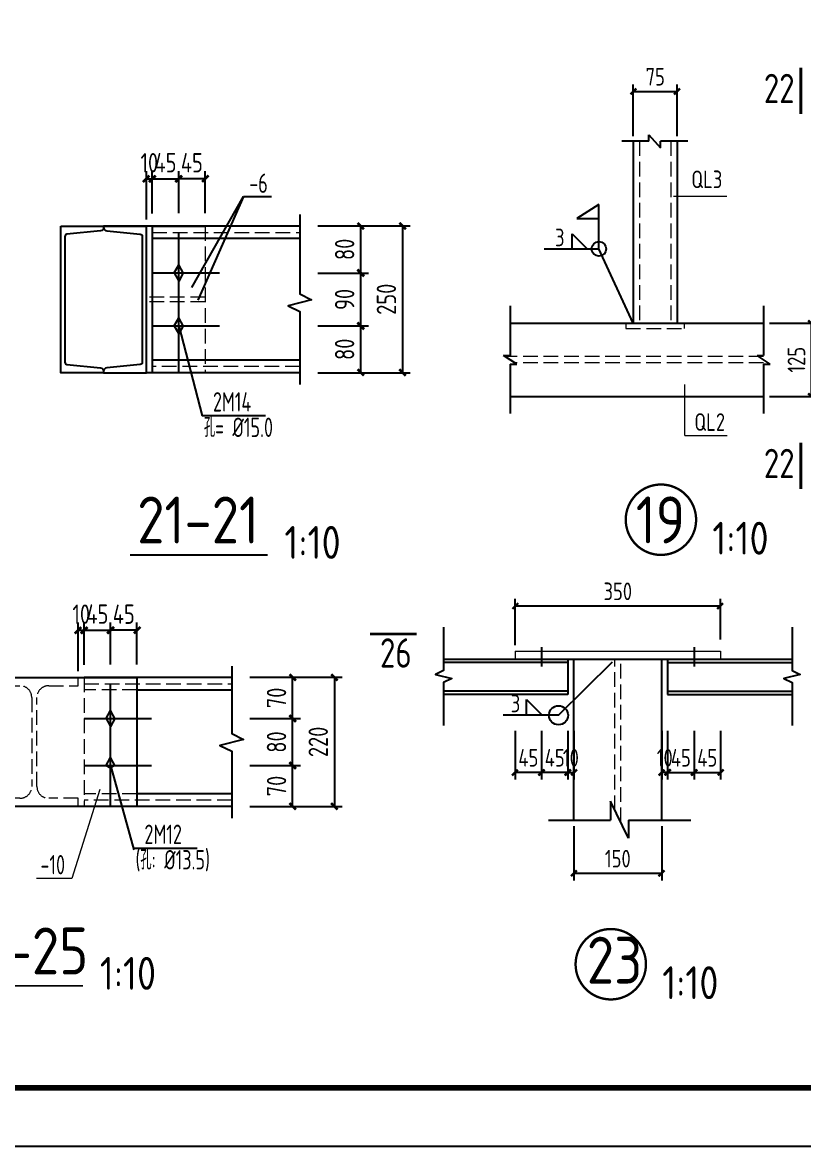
# Model space of a CAD drawing. Header units: millimetres. Extents: x 865490 to 879904, y 39442 to 44891.
# Drawn here: x 875765 to 875898.2, y 39450 to 39641.5 of the extents above; entities that cross this region are included whole.
import ezdxf

# ---------------------------------------------------------------- set-up
doc = ezdxf.new("R2010")
doc.units = ezdxf.units.MM
doc.header["$LTSCALE"] = 1000
doc.header["$MEASUREMENT"] = 0
for name, pattern in [('CENTER', [2, 1.25, -0.25, 0.25, -0.25]), ('DASH', [0.35, 0.25, -0.1]), ('DOTE', [2.42, 2, -0.2, 0.02, -0.2])]:
    doc.linetypes.add(name, pattern=pattern)
for name, color, linetype, lineweight in [('1', 4, 'Continuous', 70), ('D3', 62, 'Continuous', 9), ('LZ', 64, 'Continuous', 9), ('数字', 3, 'Continuous', 9)]:
    doc.layers.add(name, color=color, linetype=linetype, lineweight=lineweight)
for name, color, linetype in [('AXIS', 3, 'Continuous'), ('D1', 112, 'Continuous'), ('D2', 6, 'Continuous'), ('DIM', 7, 'Continuous'), ('DOTE', 1, 'DOTE'), ('DRAWING0', 112, 'Continuous'), ('M_Prof', 2, 'Continuous'), ('M_Thin', 7, 'Continuous'), ('PUB_DIM', 3, 'Continuous'), ('尺寸标注', 7, 'Continuous'), ('文字', 7, 'Continuous'), ('标注', 7, 'Continuous'), ('桩', 6, 'Continuous')]:
    doc.layers.add(name, color=color, linetype=linetype)
doc.styles.add('GBHZ', font='gbenor.shx', dxfattribs={"width": 0.9, "bigfont": 'gbcbig.shx'})
doc.dimstyles.new('Y10', dxfattribs={"dimscale": 0, "dimtxt": 3, "dimasz": 0.01, "dimexe": 1.2, "dimexo": 1, "dimgap": 1, "dimtad": 1, "dimdec": 0, "dimlfac": 10, "dimzin": 0, "dimdsep": 46, "dimtxsty": 'GBHZ', "dimblk1": 'DX', "dimblk2": 'DX', "dimsah": 1, "dimcen": 0.09, "dimdle": 1, "dimadec": 0, "dimazin": 0, "dimtfac": 1, "dimtdec": 0, "dimtix": 1, "dimtmove": 2, "dimatfit": 3, "dimldrblk": 'DX', "dimfxl": 0, "dimtolj": 1, "dimtzin": 0, "dimarcsym": 0})
doc.dimstyles.new('Y10(110)', dxfattribs={"dimscale": 1.1, "dimtxt": 3, "dimasz": 0.01, "dimexe": 1.2, "dimexo": 1, "dimgap": 1, "dimtad": 1, "dimdec": 0, "dimlfac": 10, "dimzin": 0, "dimdsep": 46, "dimtxsty": 'GBHZ', "dimblk1": 'DX', "dimblk2": 'DX', "dimsah": 1, "dimcen": 0.09, "dimdle": 1, "dimadec": 0, "dimazin": 0, "dimtfac": 1, "dimtdec": 0, "dimtix": 1, "dimtmove": 2, "dimatfit": 3, "dimldrblk": 'DX', "dimfxl": 0, "dimtolj": 1, "dimtzin": 0, "dimarcsym": 0})

# ---------------------------------------------------------------- blocks, each defined once
blk = doc.blocks.new('DX')
at = {"color": 0, "linetype": 'ByBlock', "const_width": 40}
blk.add_lwpolyline([(-54, -51), (46, 49)], dxfattribs=at)
blk = doc.blocks.new('*D361')
at = {"layer": 'Defpoints', "color": 0, "linetype": 'ByBlock', "transparency": 16777216}
for p in [(875802.67, 39529.95), (875802.67, 39507.9), (875818.17, 39507.9)]:
    blk.add_point(p, dxfattribs=at)
at = {"layer": 'DIM', "color": 0, "linetype": 'ByBlock', "lineweight": -2, "transparency": 16777216}
for p, q in [((875803.77, 39529.95), (875819.49, 39529.95)), ((875818.17, 39529.93), (875818.17, 39507.91)), ((875803.77, 39507.9), (875819.49, 39507.9))]:
    blk.add_line(p, q, dxfattribs=at)
at = {"layer": 'DIM', "color": 0, "linetype": 'ByBlock', "lineweight": -2, "transparency": 16777216, "xscale": 0.011, "yscale": 0.011, "zscale": 0.011}
for p, rotation in [((875818.17, 39529.95), 90), ((875818.17, 39507.9), 270)]:
    blk.add_blockref('DX', p, dxfattribs=dict(at, rotation=rotation))
at = {"layer": 'DIM', "color": 0, "linetype": 'ByBlock', "transparency": 16777216, "insert": (875815.42, 39518.92), "char_height": 3.3, "attachment_point": 5, "rotation": 90, "style": 'GBHZ'}
blk.add_mtext('\\A1;220', dxfattribs=at)
blk = doc.blocks.new('*D362')
at = {"layer": 'Defpoints', "color": 0, "linetype": 'ByBlock', "transparency": 16777216}
for p in [(875780.02, 39537.94), (875780.02, 39531), (875784.52, 39531)]:
    blk.add_point(p, dxfattribs=at)
at = {"layer": 'DIM', "color": 0, "linetype": 'ByBlock', "lineweight": -2, "transparency": 16777216}
for p, q in [((875780.01, 39537.94), (875780, 39537.94)), ((875780.02, 39532.1), (875780.02, 39539.26)), ((875784.52, 39537.94), (875780.02, 39537.94)), ((875784.52, 39532.1), (875784.52, 39539.26)), ((875784.53, 39537.94), (875784.54, 39537.94))]:
    blk.add_line(p, q, dxfattribs=at)
at = {"layer": 'DIM', "color": 0, "linetype": 'ByBlock', "lineweight": -2, "transparency": 16777216, "xscale": 0.011, "yscale": 0.011, "zscale": 0.011}
blk.add_blockref('DX', (875780.02, 39537.94), dxfattribs=at)
at = {"layer": 'DIM', "color": 0, "linetype": 'ByBlock', "lineweight": -2, "transparency": 16777216, "xscale": 0.011, "yscale": 0.011, "zscale": 0.011, "rotation": 180}
blk.add_blockref('DX', (875784.52, 39537.94), dxfattribs=at)
at = {"layer": 'DIM', "color": 0, "linetype": 'ByBlock', "transparency": 16777216, "insert": (875782.27, 39540.69), "char_height": 3.3, "attachment_point": 5, "style": 'GBHZ'}
blk.add_mtext('\\A1;45', dxfattribs=at)
blk = doc.blocks.new('*D363')
at = {"layer": 'Defpoints', "color": 0, "linetype": 'ByBlock', "transparency": 16777216}
for p in [(875775.52, 39537.94), (875775.52, 39530.95), (875774.52, 39529.9)]:
    blk.add_point(p, dxfattribs=at)
at = {"layer": 'DIM', "color": 0, "linetype": 'ByBlock', "lineweight": -2, "transparency": 16777216}
for p, q in [((875774.51, 39537.94), (875774.5, 39537.94)), ((875774.52, 39531), (875774.52, 39539.26)), ((875774.52, 39537.94), (875775.52, 39537.94)), ((875775.52, 39532.05), (875775.52, 39539.26)), ((875775.53, 39537.94), (875775.54, 39537.94))]:
    blk.add_line(p, q, dxfattribs=at)
at = {"layer": 'DIM', "color": 0, "linetype": 'ByBlock', "lineweight": -2, "transparency": 16777216, "xscale": 0.011, "yscale": 0.011, "zscale": 0.011}
blk.add_blockref('DX', (875774.52, 39537.94), dxfattribs=at)
at = {"layer": 'DIM', "color": 0, "linetype": 'ByBlock', "lineweight": -2, "transparency": 16777216, "xscale": 0.011, "yscale": 0.011, "zscale": 0.011, "rotation": 180}
blk.add_blockref('DX', (875775.52, 39537.94), dxfattribs=at)
at = {"layer": 'DIM', "color": 0, "linetype": 'ByBlock', "transparency": 16777216, "insert": (875775.02, 39540.69), "char_height": 3.3, "attachment_point": 5, "style": 'GBHZ'}
blk.add_mtext('\\A1;10', dxfattribs=at)
blk = doc.blocks.new('*D364')
at = {"layer": 'Defpoints', "color": 0, "linetype": 'ByBlock', "transparency": 16777216}
for p in [(875780.02, 39537.96), (875775.52, 39530.95), (875780.02, 39531.01)]:
    blk.add_point(p, dxfattribs=at)
at = {"layer": 'DIM', "color": 0, "linetype": 'ByBlock', "lineweight": -2, "transparency": 16777216}
for p, q in [((875775.51, 39537.96), (875775.5, 39537.96)), ((875775.52, 39532.05), (875775.52, 39539.28)), ((875775.52, 39537.96), (875780.02, 39537.96)), ((875780.02, 39532.11), (875780.02, 39539.28)), ((875780.03, 39537.96), (875780.04, 39537.96))]:
    blk.add_line(p, q, dxfattribs=at)
at = {"layer": 'DIM', "color": 0, "linetype": 'ByBlock', "lineweight": -2, "transparency": 16777216, "xscale": 0.011, "yscale": 0.011, "zscale": 0.011}
blk.add_blockref('DX', (875775.52, 39537.96), dxfattribs=at)
at = {"layer": 'DIM', "color": 0, "linetype": 'ByBlock', "lineweight": -2, "transparency": 16777216, "xscale": 0.011, "yscale": 0.011, "zscale": 0.011, "rotation": 180}
blk.add_blockref('DX', (875780.02, 39537.96), dxfattribs=at)
at = {"layer": 'DIM', "color": 0, "linetype": 'ByBlock', "transparency": 16777216, "insert": (875777.77, 39540.71), "char_height": 3.3, "attachment_point": 5, "style": 'GBHZ'}
blk.add_mtext('\\A1;45', dxfattribs=at)
blk = doc.blocks.new('*D365')
at = {"layer": 'Defpoints', "color": 0, "linetype": 'ByBlock', "transparency": 16777216}
for p in [(875802.67, 39514.9), (875811.06, 39514.9), (875802.67, 39507.9)]:
    blk.add_point(p, dxfattribs=at)
at = {"layer": 'DIM', "color": 0, "linetype": 'ByBlock', "lineweight": -2, "transparency": 16777216}
for p, q in [((875803.77, 39514.9), (875812.38, 39514.9)), ((875811.06, 39507.91), (875811.06, 39514.89)), ((875803.77, 39507.9), (875812.38, 39507.9))]:
    blk.add_line(p, q, dxfattribs=at)
at = {"layer": 'DIM', "color": 0, "linetype": 'ByBlock', "lineweight": -2, "transparency": 16777216, "xscale": 0.011, "yscale": 0.011, "zscale": 0.011}
for p, rotation in [((875811.06, 39514.9), 90), ((875811.06, 39507.9), 270)]:
    blk.add_blockref('DX', p, dxfattribs=dict(at, rotation=rotation))
at = {"layer": 'DIM', "color": 0, "linetype": 'ByBlock', "transparency": 16777216, "insert": (875808.31, 39511.4), "char_height": 3.3, "attachment_point": 5, "rotation": 90, "style": 'GBHZ'}
blk.add_mtext('\\A1;70', dxfattribs=at)
blk = doc.blocks.new('*D366')
at = {"layer": 'Defpoints', "color": 0, "linetype": 'ByBlock', "transparency": 16777216}
for p in [(875802.67, 39522.9), (875811.06, 39522.9), (875802.67, 39514.9)]:
    blk.add_point(p, dxfattribs=at)
at = {"layer": 'DIM', "color": 0, "linetype": 'ByBlock', "lineweight": -2, "transparency": 16777216}
for p, q in [((875803.77, 39522.9), (875812.38, 39522.9)), ((875811.06, 39514.91), (875811.06, 39522.89)), ((875803.77, 39514.9), (875812.38, 39514.9))]:
    blk.add_line(p, q, dxfattribs=at)
at = {"layer": 'DIM', "color": 0, "linetype": 'ByBlock', "lineweight": -2, "transparency": 16777216, "xscale": 0.011, "yscale": 0.011, "zscale": 0.011}
for p, rotation in [((875811.06, 39522.9), 90), ((875811.06, 39514.9), 270)]:
    blk.add_blockref('DX', p, dxfattribs=dict(at, rotation=rotation))
at = {"layer": 'DIM', "color": 0, "linetype": 'ByBlock', "transparency": 16777216, "insert": (875808.31, 39518.9), "char_height": 3.3, "attachment_point": 5, "rotation": 90, "style": 'GBHZ'}
blk.add_mtext('\\A1;80', dxfattribs=at)
blk = doc.blocks.new('*D367')
at = {"layer": 'Defpoints', "color": 0, "linetype": 'ByBlock', "transparency": 16777216}
for p in [(875802.67, 39529.95), (875811.06, 39529.95), (875802.67, 39522.9)]:
    blk.add_point(p, dxfattribs=at)
at = {"layer": 'DIM', "color": 0, "linetype": 'ByBlock', "lineweight": -2, "transparency": 16777216}
for p, q in [((875803.77, 39529.95), (875812.38, 39529.95)), ((875811.06, 39522.91), (875811.06, 39529.93)), ((875803.77, 39522.9), (875812.38, 39522.9))]:
    blk.add_line(p, q, dxfattribs=at)
at = {"layer": 'DIM', "color": 0, "linetype": 'ByBlock', "lineweight": -2, "transparency": 16777216, "xscale": 0.011, "yscale": 0.011, "zscale": 0.011}
for p, rotation in [((875811.06, 39529.95), 90), ((875811.06, 39522.9), 270)]:
    blk.add_blockref('DX', p, dxfattribs=dict(at, rotation=rotation))
at = {"layer": 'DIM', "color": 0, "linetype": 'ByBlock', "transparency": 16777216, "insert": (875808.31, 39526.42), "char_height": 3.3, "attachment_point": 5, "rotation": 90, "style": 'GBHZ'}
blk.add_mtext('\\A1;70', dxfattribs=at)
blk = doc.blocks.new('*D939')
at = {"layer": 'Defpoints', "color": 0, "linetype": 'ByBlock', "transparency": 16777216}
for p in [(875814.28, 39606.89), (875814.28, 39581.84), (875829.79, 39581.84)]:
    blk.add_point(p, dxfattribs=at)
at = {"layer": 'DIM', "color": 0, "linetype": 'ByBlock', "lineweight": -2, "transparency": 16777216}
for p, q in [((875815.38, 39606.89), (875831.11, 39606.89)), ((875829.79, 39606.88), (875829.79, 39581.85)), ((875815.38, 39581.84), (875831.11, 39581.84))]:
    blk.add_line(p, q, dxfattribs=at)
at = {"layer": 'DIM', "color": 0, "linetype": 'ByBlock', "lineweight": -2, "transparency": 16777216, "xscale": 0.011, "yscale": 0.011, "zscale": 0.011}
for p, rotation in [((875829.79, 39606.89), 90), ((875829.79, 39581.84), 270)]:
    blk.add_blockref('DX', p, dxfattribs=dict(at, rotation=rotation))
at = {"layer": 'DIM', "color": 0, "linetype": 'ByBlock', "transparency": 16777216, "insert": (875827.04, 39594.37), "char_height": 3.3, "attachment_point": 5, "rotation": 90, "style": 'GBHZ'}
blk.add_mtext('\\A1;250', dxfattribs=at)
blk = doc.blocks.new('*D940')
at = {"layer": 'Defpoints', "color": 0, "linetype": 'ByBlock', "transparency": 16777216}
for p in [(875791.63, 39614.89), (875791.63, 39607.94), (875796.13, 39607.94)]:
    blk.add_point(p, dxfattribs=at)
at = {"layer": 'DIM', "color": 0, "linetype": 'ByBlock', "lineweight": -2, "transparency": 16777216}
for p, q in [((875791.62, 39614.89), (875791.61, 39614.89)), ((875791.63, 39609.04), (875791.63, 39616.21)), ((875796.13, 39614.89), (875791.63, 39614.89)), ((875796.13, 39609.04), (875796.13, 39616.21)), ((875796.14, 39614.89), (875796.15, 39614.89))]:
    blk.add_line(p, q, dxfattribs=at)
at = {"layer": 'DIM', "color": 0, "linetype": 'ByBlock', "lineweight": -2, "transparency": 16777216, "xscale": 0.011, "yscale": 0.011, "zscale": 0.011}
blk.add_blockref('DX', (875791.63, 39614.89), dxfattribs=at)
at = {"layer": 'DIM', "color": 0, "linetype": 'ByBlock', "lineweight": -2, "transparency": 16777216, "xscale": 0.011, "yscale": 0.011, "zscale": 0.011, "rotation": 180}
blk.add_blockref('DX', (875796.13, 39614.89), dxfattribs=at)
at = {"layer": 'DIM', "color": 0, "linetype": 'ByBlock', "transparency": 16777216, "insert": (875793.88, 39617.64), "char_height": 3.3, "attachment_point": 5, "style": 'GBHZ'}
blk.add_mtext('\\A1;45', dxfattribs=at)
blk = doc.blocks.new('*D941')
at = {"layer": 'Defpoints', "color": 0, "linetype": 'ByBlock', "transparency": 16777216}
for p in [(875787.13, 39614.89), (875787.13, 39607.89), (875786.13, 39606.84)]:
    blk.add_point(p, dxfattribs=at)
at = {"layer": 'DIM', "color": 0, "linetype": 'ByBlock', "lineweight": -2, "transparency": 16777216}
for p, q in [((875786.12, 39614.89), (875786.11, 39614.89)), ((875786.13, 39607.94), (875786.13, 39616.21)), ((875786.13, 39614.89), (875787.13, 39614.89)), ((875787.13, 39608.99), (875787.13, 39616.21)), ((875787.14, 39614.89), (875787.15, 39614.89))]:
    blk.add_line(p, q, dxfattribs=at)
at = {"layer": 'DIM', "color": 0, "linetype": 'ByBlock', "lineweight": -2, "transparency": 16777216, "xscale": 0.011, "yscale": 0.011, "zscale": 0.011}
blk.add_blockref('DX', (875786.13, 39614.89), dxfattribs=at)
at = {"layer": 'DIM', "color": 0, "linetype": 'ByBlock', "lineweight": -2, "transparency": 16777216, "xscale": 0.011, "yscale": 0.011, "zscale": 0.011, "rotation": 180}
blk.add_blockref('DX', (875787.13, 39614.89), dxfattribs=at)
at = {"layer": 'DIM', "color": 0, "linetype": 'ByBlock', "transparency": 16777216, "insert": (875786.63, 39617.64), "char_height": 3.3, "attachment_point": 5, "style": 'GBHZ'}
blk.add_mtext('\\A1;10', dxfattribs=at)
blk = doc.blocks.new('*D942')
at = {"layer": 'Defpoints', "color": 0, "linetype": 'ByBlock', "transparency": 16777216}
for p in [(875791.63, 39614.9), (875787.13, 39607.89), (875791.63, 39607.95)]:
    blk.add_point(p, dxfattribs=at)
at = {"layer": 'DIM', "color": 0, "linetype": 'ByBlock', "lineweight": -2, "transparency": 16777216}
for p, q in [((875787.12, 39614.9), (875787.11, 39614.9)), ((875787.13, 39608.99), (875787.13, 39616.22)), ((875787.13, 39614.9), (875791.63, 39614.9)), ((875791.63, 39609.05), (875791.63, 39616.22)), ((875791.64, 39614.9), (875791.65, 39614.9))]:
    blk.add_line(p, q, dxfattribs=at)
at = {"layer": 'DIM', "color": 0, "linetype": 'ByBlock', "lineweight": -2, "transparency": 16777216, "xscale": 0.011, "yscale": 0.011, "zscale": 0.011}
blk.add_blockref('DX', (875787.13, 39614.9), dxfattribs=at)
at = {"layer": 'DIM', "color": 0, "linetype": 'ByBlock', "lineweight": -2, "transparency": 16777216, "xscale": 0.011, "yscale": 0.011, "zscale": 0.011, "rotation": 180}
blk.add_blockref('DX', (875791.63, 39614.9), dxfattribs=at)
at = {"layer": 'DIM', "color": 0, "linetype": 'ByBlock', "transparency": 16777216, "insert": (875789.38, 39617.65), "char_height": 3.3, "attachment_point": 5, "style": 'GBHZ'}
blk.add_mtext('\\A1;45', dxfattribs=at)
blk = doc.blocks.new('*D943')
at = {"layer": 'Defpoints', "color": 0, "linetype": 'ByBlock', "transparency": 16777216}
for p in [(875814.28, 39589.84), (875822.67, 39589.84), (875814.28, 39581.84)]:
    blk.add_point(p, dxfattribs=at)
at = {"layer": 'DIM', "color": 0, "linetype": 'ByBlock', "lineweight": -2, "transparency": 16777216}
for p, q in [((875815.38, 39589.84), (875823.99, 39589.84)), ((875822.67, 39581.85), (875822.67, 39589.83)), ((875815.38, 39581.84), (875823.99, 39581.84))]:
    blk.add_line(p, q, dxfattribs=at)
at = {"layer": 'DIM', "color": 0, "linetype": 'ByBlock', "lineweight": -2, "transparency": 16777216, "xscale": 0.011, "yscale": 0.011, "zscale": 0.011}
for p, rotation in [((875822.67, 39589.84), 90), ((875822.67, 39581.84), 270)]:
    blk.add_blockref('DX', p, dxfattribs=dict(at, rotation=rotation))
at = {"layer": 'DIM', "color": 0, "linetype": 'ByBlock', "transparency": 16777216, "insert": (875819.92, 39585.84), "char_height": 3.3, "attachment_point": 5, "rotation": 90, "style": 'GBHZ'}
blk.add_mtext('\\A1;80', dxfattribs=at)
blk = doc.blocks.new('*D944')
at = {"layer": 'Defpoints', "color": 0, "linetype": 'ByBlock', "transparency": 16777216}
for p in [(875814.28, 39598.84), (875822.67, 39598.84), (875814.28, 39589.84)]:
    blk.add_point(p, dxfattribs=at)
at = {"layer": 'DIM', "color": 0, "linetype": 'ByBlock', "lineweight": -2, "transparency": 16777216}
for p, q in [((875815.38, 39598.84), (875823.99, 39598.84)), ((875822.67, 39589.85), (875822.67, 39598.83)), ((875815.38, 39589.84), (875823.99, 39589.84))]:
    blk.add_line(p, q, dxfattribs=at)
at = {"layer": 'DIM', "color": 0, "linetype": 'ByBlock', "lineweight": -2, "transparency": 16777216, "xscale": 0.011, "yscale": 0.011, "zscale": 0.011}
for p, rotation in [((875822.67, 39598.84), 90), ((875822.67, 39589.84), 270)]:
    blk.add_blockref('DX', p, dxfattribs=dict(at, rotation=rotation))
at = {"layer": 'DIM', "color": 0, "linetype": 'ByBlock', "transparency": 16777216, "insert": (875819.92, 39594.34), "char_height": 3.3, "attachment_point": 5, "rotation": 90, "style": 'GBHZ'}
blk.add_mtext('\\A1;90', dxfattribs=at)
blk = doc.blocks.new('*D945')
at = {"layer": 'Defpoints', "color": 0, "linetype": 'ByBlock', "transparency": 16777216}
for p in [(875814.28, 39606.89), (875822.67, 39606.89), (875814.28, 39598.84)]:
    blk.add_point(p, dxfattribs=at)
at = {"layer": 'DIM', "color": 0, "linetype": 'ByBlock', "lineweight": -2, "transparency": 16777216}
for p, q in [((875815.38, 39606.89), (875823.99, 39606.89)), ((875822.67, 39598.85), (875822.67, 39606.88)), ((875815.38, 39598.84), (875823.99, 39598.84))]:
    blk.add_line(p, q, dxfattribs=at)
at = {"layer": 'DIM', "color": 0, "linetype": 'ByBlock', "lineweight": -2, "transparency": 16777216, "xscale": 0.011, "yscale": 0.011, "zscale": 0.011}
for p, rotation in [((875822.67, 39606.89), 90), ((875822.67, 39598.84), 270)]:
    blk.add_blockref('DX', p, dxfattribs=dict(at, rotation=rotation))
at = {"layer": 'DIM', "color": 0, "linetype": 'ByBlock', "transparency": 16777216, "insert": (875819.92, 39602.87), "char_height": 3.3, "attachment_point": 5, "rotation": 90, "style": 'GBHZ'}
blk.add_mtext('\\A1;80', dxfattribs=at)
blk = doc.blocks.new('*D1389')
at = {"layer": 'Defpoints', "color": 0, "linetype": 'ByBlock', "transparency": 16777216}
for p in [(875876.62, 39629.79), (875869.12, 39621.19, -5), (875876.62, 39621.19, -5)]:
    blk.add_point(p, dxfattribs=at)
at = {"layer": 'DIM', "color": 0, "linetype": 'ByBlock', "lineweight": -2, "transparency": 16777216}
for p, q in [((875869.12, 39622.19), (875869.12, 39630.99)), ((875876.62, 39622.19), (875876.62, 39630.99)), ((875869.13, 39629.79), (875876.61, 39629.79))]:
    blk.add_line(p, q, dxfattribs=at)
at = {"layer": 'DIM', "color": 0, "linetype": 'ByBlock', "lineweight": -2, "transparency": 16777216, "xscale": 0.01, "yscale": 0.01, "zscale": 0.01, "rotation": 180}
blk.add_blockref('DX', (875869.12, 39629.79), dxfattribs=at)
at = {"layer": 'DIM', "color": 0, "linetype": 'ByBlock', "lineweight": -2, "transparency": 16777216, "xscale": 0.01, "yscale": 0.01, "zscale": 0.01}
blk.add_blockref('DX', (875876.62, 39629.79), dxfattribs=at)
at = {"layer": 'DIM', "color": 0, "linetype": 'ByBlock', "transparency": 16777216, "insert": (875872.87, 39632.29), "char_height": 3, "attachment_point": 5, "style": 'GBHZ'}
blk.add_mtext('\\A1;75', dxfattribs=at)
blk = doc.blocks.new('*D1390')
at = {"layer": 'Defpoints', "color": 0, "linetype": 'ByBlock', "transparency": 16777216}
for p in [(875891.35, 39590.31), (875891.35, 39577.81), (875899.45, 39577.81)]:
    blk.add_point(p, dxfattribs=at)
at = {"layer": 'DIM', "color": 0, "linetype": 'ByBlock', "lineweight": -2, "transparency": 16777216}
for p, q in [((875892.35, 39590.31), (875900.65, 39590.31)), ((875899.45, 39590.3), (875899.45, 39577.82)), ((875892.35, 39577.81), (875900.65, 39577.81))]:
    blk.add_line(p, q, dxfattribs=at)
at = {"layer": 'DIM', "color": 0, "linetype": 'ByBlock', "lineweight": -2, "transparency": 16777216, "xscale": 0.01, "yscale": 0.01, "zscale": 0.01}
for p, rotation in [((875899.45, 39590.31), 90), ((875899.45, 39577.81), 270)]:
    blk.add_blockref('DX', p, dxfattribs=dict(at, rotation=rotation))
at = {"layer": 'DIM', "color": 0, "linetype": 'ByBlock', "transparency": 16777216, "insert": (875896.95, 39584.06), "char_height": 3, "attachment_point": 5, "rotation": 90, "style": 'GBHZ'}
blk.add_mtext('\\A1;125', dxfattribs=at)
blk = doc.blocks.new('*D1411')
at = {"layer": 'Defpoints', "color": 0, "linetype": 'ByBlock', "transparency": 16777216}
for p in [(875874.99, 39521.8), (875879.49, 39521.8), (875879.49, 39513.71)]:
    blk.add_point(p, dxfattribs=at)
at = {"layer": 'DIM', "color": 0, "linetype": 'ByBlock', "lineweight": -2, "transparency": 16777216}
for p, q in [((875874.99, 39520.8), (875874.99, 39512.51)), ((875879.49, 39520.8), (875879.49, 39512.51)), ((875874.98, 39513.71), (875874.97, 39513.71)), ((875874.99, 39513.71), (875879.49, 39513.71)), ((875879.5, 39513.71), (875879.51, 39513.71))]:
    blk.add_line(p, q, dxfattribs=at)
at = {"layer": 'DIM', "color": 0, "linetype": 'ByBlock', "lineweight": -2, "transparency": 16777216, "xscale": 0.01, "yscale": 0.01, "zscale": 0.01}
blk.add_blockref('DX', (875874.99, 39513.71), dxfattribs=at)
at = {"layer": 'DIM', "color": 0, "linetype": 'ByBlock', "lineweight": -2, "transparency": 16777216, "xscale": 0.01, "yscale": 0.01, "zscale": 0.01, "rotation": 180}
blk.add_blockref('DX', (875879.49, 39513.71), dxfattribs=at)
at = {"layer": 'DIM', "color": 0, "linetype": 'ByBlock', "transparency": 16777216, "insert": (875877.24, 39516.21), "char_height": 3, "attachment_point": 5, "style": 'GBHZ'}
blk.add_mtext('\\A1;45', dxfattribs=at)
blk = doc.blocks.new('*D1412')
at = {"layer": 'Defpoints', "color": 0, "linetype": 'ByBlock', "transparency": 16777216}
for p in [(875879.49, 39521.8), (875883.99, 39521.8), (875883.99, 39513.71)]:
    blk.add_point(p, dxfattribs=at)
at = {"layer": 'DIM', "color": 0, "linetype": 'ByBlock', "lineweight": -2, "transparency": 16777216}
for p, q in [((875879.49, 39520.8), (875879.49, 39512.51)), ((875883.99, 39520.8), (875883.99, 39512.51)), ((875879.48, 39513.71), (875879.47, 39513.71)), ((875879.49, 39513.71), (875883.99, 39513.71)), ((875884, 39513.71), (875884.01, 39513.71))]:
    blk.add_line(p, q, dxfattribs=at)
at = {"layer": 'DIM', "color": 0, "linetype": 'ByBlock', "lineweight": -2, "transparency": 16777216, "xscale": 0.01, "yscale": 0.01, "zscale": 0.01}
blk.add_blockref('DX', (875879.49, 39513.71), dxfattribs=at)
at = {"layer": 'DIM', "color": 0, "linetype": 'ByBlock', "lineweight": -2, "transparency": 16777216, "xscale": 0.01, "yscale": 0.01, "zscale": 0.01, "rotation": 180}
blk.add_blockref('DX', (875883.99, 39513.71), dxfattribs=at)
at = {"layer": 'DIM', "color": 0, "linetype": 'ByBlock', "transparency": 16777216, "insert": (875881.74, 39516.21), "char_height": 3, "attachment_point": 5, "style": 'GBHZ'}
blk.add_mtext('\\A1;45', dxfattribs=at)
blk = doc.blocks.new('*D1413')
at = {"layer": 'Defpoints', "color": 0, "linetype": 'ByBlock', "transparency": 16777216}
for p in [(875873.99, 39521.8), (875874.99, 39521.8), (875873.99, 39513.71)]:
    blk.add_point(p, dxfattribs=at)
at = {"layer": 'DIM', "color": 0, "linetype": 'ByBlock', "lineweight": -2, "transparency": 16777216}
for p, q in [((875873.99, 39520.8), (875873.99, 39512.51)), ((875874.99, 39520.8), (875874.99, 39512.51)), ((875873.98, 39513.71), (875873.97, 39513.71)), ((875874.99, 39513.71), (875873.99, 39513.71)), ((875875, 39513.71), (875875.01, 39513.71))]:
    blk.add_line(p, q, dxfattribs=at)
at = {"layer": 'DIM', "color": 0, "linetype": 'ByBlock', "lineweight": -2, "transparency": 16777216, "xscale": 0.01, "yscale": 0.01, "zscale": 0.01}
blk.add_blockref('DX', (875873.99, 39513.71), dxfattribs=at)
at = {"layer": 'DIM', "color": 0, "linetype": 'ByBlock', "lineweight": -2, "transparency": 16777216, "xscale": 0.01, "yscale": 0.01, "zscale": 0.01, "rotation": 180}
blk.add_blockref('DX', (875874.99, 39513.71), dxfattribs=at)
at = {"layer": 'DIM', "color": 0, "linetype": 'ByBlock', "transparency": 16777216, "insert": (875874.49, 39516.21), "char_height": 3, "attachment_point": 5, "style": 'GBHZ'}
blk.add_mtext('\\A1;10', dxfattribs=at)
blk = doc.blocks.new('*D1414')
at = {"layer": 'Defpoints', "color": 0, "linetype": 'ByBlock', "transparency": 16777216}
for p in [(875848.99, 39542.08), (875848.99, 39534.38), (875883.99, 39535.39)]:
    blk.add_point(p, dxfattribs=at)
at = {"layer": 'DIM', "color": 0, "linetype": 'ByBlock', "lineweight": -2, "transparency": 16777216}
for p, q in [((875848.99, 39535.38), (875848.99, 39543.28)), ((875883.98, 39542.08), (875849, 39542.08)), ((875883.99, 39536.39), (875883.99, 39543.28))]:
    blk.add_line(p, q, dxfattribs=at)
at = {"layer": 'DIM', "color": 0, "linetype": 'ByBlock', "lineweight": -2, "transparency": 16777216, "xscale": 0.01, "yscale": 0.01, "zscale": 0.01, "rotation": 180}
blk.add_blockref('DX', (875848.99, 39542.08), dxfattribs=at)
at = {"layer": 'DIM', "color": 0, "linetype": 'ByBlock', "lineweight": -2, "transparency": 16777216, "xscale": 0.01, "yscale": 0.01, "zscale": 0.01}
blk.add_blockref('DX', (875883.99, 39542.08), dxfattribs=at)
at = {"layer": 'DIM', "color": 0, "linetype": 'ByBlock', "transparency": 16777216, "insert": (875866.49, 39544.58), "char_height": 3, "attachment_point": 5, "style": 'GBHZ'}
blk.add_mtext('\\A1;350', dxfattribs=at)
blk = doc.blocks.new('*D1415')
at = {"layer": 'Defpoints', "color": 0, "linetype": 'ByBlock', "transparency": 16777216}
for p in [(875858.99, 39505.57), (875873.99, 39505.57), (875873.99, 39496.52)]:
    blk.add_point(p, dxfattribs=at)
at = {"layer": 'DIM', "color": 0, "linetype": 'ByBlock', "lineweight": -2, "transparency": 16777216}
for p, q in [((875858.99, 39504.57), (875858.99, 39495.32)), ((875873.99, 39504.57), (875873.99, 39495.32)), ((875859, 39496.52), (875873.98, 39496.52))]:
    blk.add_line(p, q, dxfattribs=at)
at = {"layer": 'DIM', "color": 0, "linetype": 'ByBlock', "lineweight": -2, "transparency": 16777216, "xscale": 0.01, "yscale": 0.01, "zscale": 0.01, "rotation": 180}
blk.add_blockref('DX', (875858.99, 39496.52), dxfattribs=at)
at = {"layer": 'DIM', "color": 0, "linetype": 'ByBlock', "lineweight": -2, "transparency": 16777216, "xscale": 0.01, "yscale": 0.01, "zscale": 0.01}
blk.add_blockref('DX', (875873.99, 39496.52), dxfattribs=at)
at = {"layer": 'DIM', "color": 0, "linetype": 'ByBlock', "transparency": 16777216, "insert": (875866.49, 39499.02), "char_height": 3, "attachment_point": 5, "style": 'GBHZ'}
blk.add_mtext('\\A1;150', dxfattribs=at)
blk = doc.blocks.new('*D1416')
at = {"layer": 'Defpoints', "color": 0, "linetype": 'ByBlock', "transparency": 16777216}
for p in [(875853.49, 39521.8), (875857.99, 39521.8), (875853.49, 39513.71)]:
    blk.add_point(p, dxfattribs=at)
at = {"layer": 'DIM', "color": 0, "linetype": 'ByBlock', "lineweight": -2, "transparency": 16777216}
for p, q in [((875853.49, 39520.8), (875853.49, 39512.51)), ((875857.99, 39520.8), (875857.99, 39512.51)), ((875853.48, 39513.71), (875853.47, 39513.71)), ((875857.99, 39513.71), (875853.49, 39513.71)), ((875858, 39513.71), (875858.01, 39513.71))]:
    blk.add_line(p, q, dxfattribs=at)
at = {"layer": 'DIM', "color": 0, "linetype": 'ByBlock', "lineweight": -2, "transparency": 16777216, "xscale": 0.01, "yscale": 0.01, "zscale": 0.01}
blk.add_blockref('DX', (875853.49, 39513.71), dxfattribs=at)
at = {"layer": 'DIM', "color": 0, "linetype": 'ByBlock', "lineweight": -2, "transparency": 16777216, "xscale": 0.01, "yscale": 0.01, "zscale": 0.01, "rotation": 180}
blk.add_blockref('DX', (875857.99, 39513.71), dxfattribs=at)
at = {"layer": 'DIM', "color": 0, "linetype": 'ByBlock', "transparency": 16777216, "insert": (875855.74, 39516.21), "char_height": 3, "attachment_point": 5, "style": 'GBHZ'}
blk.add_mtext('\\A1;45', dxfattribs=at)
blk = doc.blocks.new('*D1417')
at = {"layer": 'Defpoints', "color": 0, "linetype": 'ByBlock', "transparency": 16777216}
for p in [(875848.99, 39521.8), (875853.49, 39521.8), (875848.99, 39513.71)]:
    blk.add_point(p, dxfattribs=at)
at = {"layer": 'DIM', "color": 0, "linetype": 'ByBlock', "lineweight": -2, "transparency": 16777216}
for p, q in [((875848.99, 39520.8), (875848.99, 39512.51)), ((875853.49, 39520.8), (875853.49, 39512.51)), ((875848.98, 39513.71), (875848.97, 39513.71)), ((875853.49, 39513.71), (875848.99, 39513.71)), ((875853.5, 39513.71), (875853.51, 39513.71))]:
    blk.add_line(p, q, dxfattribs=at)
at = {"layer": 'DIM', "color": 0, "linetype": 'ByBlock', "lineweight": -2, "transparency": 16777216, "xscale": 0.01, "yscale": 0.01, "zscale": 0.01}
blk.add_blockref('DX', (875848.99, 39513.71), dxfattribs=at)
at = {"layer": 'DIM', "color": 0, "linetype": 'ByBlock', "lineweight": -2, "transparency": 16777216, "xscale": 0.01, "yscale": 0.01, "zscale": 0.01, "rotation": 180}
blk.add_blockref('DX', (875853.49, 39513.71), dxfattribs=at)
at = {"layer": 'DIM', "color": 0, "linetype": 'ByBlock', "transparency": 16777216, "insert": (875851.24, 39516.21), "char_height": 3, "attachment_point": 5, "style": 'GBHZ'}
blk.add_mtext('\\A1;45', dxfattribs=at)
blk = doc.blocks.new('*D1418')
at = {"layer": 'Defpoints', "color": 0, "linetype": 'ByBlock', "transparency": 16777216}
for p in [(875857.99, 39521.8), (875858.99, 39521.8), (875858.99, 39513.71)]:
    blk.add_point(p, dxfattribs=at)
at = {"layer": 'DIM', "color": 0, "linetype": 'ByBlock', "lineweight": -2, "transparency": 16777216}
for p, q in [((875857.99, 39520.8), (875857.99, 39512.51)), ((875858.99, 39520.8), (875858.99, 39512.51)), ((875857.98, 39513.71), (875857.97, 39513.71)), ((875857.99, 39513.71), (875858.99, 39513.71)), ((875859, 39513.71), (875859.01, 39513.71))]:
    blk.add_line(p, q, dxfattribs=at)
at = {"layer": 'DIM', "color": 0, "linetype": 'ByBlock', "lineweight": -2, "transparency": 16777216, "xscale": 0.01, "yscale": 0.01, "zscale": 0.01}
blk.add_blockref('DX', (875857.99, 39513.71), dxfattribs=at)
at = {"layer": 'DIM', "color": 0, "linetype": 'ByBlock', "lineweight": -2, "transparency": 16777216, "xscale": 0.01, "yscale": 0.01, "zscale": 0.01, "rotation": 180}
blk.add_blockref('DX', (875858.99, 39513.71), dxfattribs=at)
at = {"layer": 'DIM', "color": 0, "linetype": 'ByBlock', "transparency": 16777216, "insert": (875858.49, 39516.21), "char_height": 3, "attachment_point": 5, "style": 'GBHZ'}
blk.add_mtext('\\A1;10', dxfattribs=at)

msp = doc.modelspace()

# ---------------------------------------------------------------- linework, layer by layer
msp.add_line((876216.28, 39449.955), (875375.28, 39449.955))
at = {"color": 0, "const_width": 1}
msp.add_lwpolyline([(876206.28, 39459.955), (875400.28, 39459.955), (875400.28, 40033.955), (876206.28, 40033.955)], close=True, dxfattribs=at)
at = {"linetype": 'ByBlock', "ltscale": 0.5, "const_width": 0.4}
for points in [[(875867.844, 39556.791, 1), (875879.844, 39556.791, 1)], [(875859.294, 39481.023, 1), (875871.294, 39481.023, 1)]]:
    msp.add_lwpolyline(points, format="xyb", close=True, dxfattribs=at)
at = {"layer": '1', "color": 2, "const_width": 0.48}
for points in [[(875897.683, 39633.861), (875897.683, 39625.939)], [(875897.683, 39569.944), (875897.683, 39562.022)]]:
    msp.add_lwpolyline(points, dxfattribs=at)
at = {"layer": '1', "const_width": 0.48}
msp.add_lwpolyline([(875824.256, 39537.305), (875832.178, 39537.305)], dxfattribs=at)
at = {"layer": 'D1'}
for p, q in [((875871.808, 39622.412, -5), (875873.789, 39620.164, -5)), ((875871.808, 39621.288, -5), (875871.808, 39622.412, -5)), ((875871.808, 39621.288, -5), (875867.195, 39621.288, -5)), ((875873.789, 39620.164, -5), (875873.789, 39621.288, -5)), ((875878.441, 39621.288, -5), (875873.789, 39621.288, -5))]:
    msp.add_line(p, q, dxfattribs=at)
at = {"layer": 'D1', "color": 251}
for p, q in [((875848.134, 39593.236), (875848.134, 39584.784)), ((875891.35, 39593.236), (875891.35, 39584.784)), ((875791.633, 39589.84), (875795.618, 39574.469)), ((875849.258, 39583.303), (875847.01, 39584.784)), ((875847.01, 39584.784), (875848.134, 39584.784)), ((875892.474, 39583.303), (875890.226, 39584.784)), ((875890.226, 39584.784), (875891.35, 39584.784)), ((875848.134, 39583.303), (875848.134, 39574.879)), ((875848.134, 39583.303), (875849.258, 39583.303)), ((875891.35, 39583.303), (875891.35, 39574.879)), ((875891.35, 39583.303), (875892.474, 39583.303)), ((875806.441, 39574.469), (875795.618, 39574.469)), ((875856.385, 39523.456), (875865.607, 39532.573)), ((875850.916, 39523.456), (875850.916, 39526.161)), ((875850.916, 39526.161), (875853.621, 39523.456)), ((875856.385, 39523.456), (875846.977, 39523.456)), ((875780.02, 39514.899), (875784.006, 39500.528)), ((875868.327, 39502.486), (875865.25, 39508.808)), ((875865.25, 39508.808), (875865.25, 39505.572)), ((875854.665, 39505.572), (875865.25, 39505.572)), ((875868.327, 39505.572), (875878.934, 39505.572)), ((875868.327, 39505.572), (875868.327, 39502.486)), ((875794.765, 39500.756), (875783.942, 39500.756))]:
    msp.add_line(p, q, dxfattribs=at)
msp.add_circle((875856.385, 39523.456), 1.629, dxfattribs=at)
at = {"layer": 'D2'}
for p, q in [((875869.118, 39621.288), (875869.118, 39590.309)), ((875876.617, 39621.288), (875876.617, 39590.309)), ((875778.634, 39606.843), (875786.133, 39606.843)), ((875787.133, 39606.843), (875796.133, 39606.843)), ((875812.286, 39606.843), (875787.133, 39606.843)), ((875787.133, 39606.843), (875787.133, 39581.843)), ((875812.286, 39604.702), (875787.133, 39604.702)), ((875848.134, 39590.309), (875891.35, 39590.309)), ((875812.286, 39583.984), (875787.133, 39583.984)), ((875812.286, 39581.843), (875787.133, 39581.843)), ((875848.134, 39577.809), (875891.35, 39577.809)), ((875853.493, 39535.052), (875853.493, 39531.784)), ((875879.493, 39535.052), (875879.493, 39531.784)), ((875836.793, 39533.024), (875896.192, 39533.024)), ((875857.996, 39532.46), (875836.793, 39532.46)), ((875857.996, 39533.024), (875857.996, 39527.026)), ((875858.993, 39505.572), (875858.993, 39533.024)), ((875873.993, 39505.572), (875873.993, 39533.024)), ((875874.989, 39533.024), (875874.989, 39527.026)), ((875874.989, 39532.46), (875896.192, 39532.46)), ((875775.52, 39529.902), (875784.52, 39529.902)), ((875800.674, 39529.902), (875775.52, 39529.902)), ((875800.674, 39527.761), (875784.52, 39527.761)), ((875857.996, 39527.589), (875836.793, 39527.589)), ((875857.996, 39527.026), (875836.793, 39527.026)), ((875874.989, 39527.589), (875896.192, 39527.589)), ((875874.989, 39527.026), (875896.192, 39527.026)), ((875800.674, 39510.043), (875784.52, 39510.043)), ((875800.674, 39507.902), (875775.52, 39507.902))]:
    msp.add_line(p, q, dxfattribs=at)
at = {"layer": 'D3'}
for p, q in [((875875.983, 39611.921), (875885.105, 39611.921)), ((875848.993, 39534.376), (875883.993, 39534.376)), ((875848.993, 39534.376), (875848.993, 39533.024)), ((875883.993, 39534.376), (875883.993, 39533.024))]:
    msp.add_line(p, q, dxfattribs=at)
at = {"layer": 'D3', "color": 251}
for q in [(875877.905, 39579.839), (875885.117, 39571.151)]:
    msp.add_line((875877.905, 39571.151), q, dxfattribs=at)
at = {"layer": 'DOTE', "linetype": 'CENTER', "ltscale": 0.02}
for p, q in [((875791.633, 39581.843), (875791.633, 39605.773)), ((875787.133, 39598.843), (875798.584, 39598.843)), ((875787.133, 39589.84), (875798.584, 39589.84)), ((875780.02, 39507.902), (875780.02, 39528.832)), ((875775.52, 39522.902), (875786.971, 39522.902)), ((875775.52, 39514.899), (875786.971, 39514.899))]:
    msp.add_line(p, q, dxfattribs=at)
at = {"layer": 'DRAWING0'}
for p, q in [((875863.269, 39610.507, 5), (875859.513, 39608.136, 5)), ((875863.269, 39602.946, 5), (875863.269, 39610.507, 5)), ((875859.513, 39608.136, 5), (875863.269, 39608.136, 5)), ((875858.704, 39602.946, 5), (875858.704, 39605.515, 5)), ((875858.704, 39605.515, 5), (875861.274, 39602.946, 5)), ((875853.964, 39602.946, 5), (875863.269, 39602.946, 5)), ((875869.118, 39590.309), (875863.269, 39602.946, 5))]:
    msp.add_line(p, q, dxfattribs=at)
msp.add_circle((875863.269, 39602.946, 5), 1.238, dxfattribs=at)
msp.add_solid([(875863.269, 39608.136, 5), (875863.269, 39610.507, 5), (875859.513, 39608.136, 5), (875863.269, 39608.136, 5)], dxfattribs=at)
at = {"layer": 'LZ', "linetype": 'DASH', "ltscale": 0.01}
for p, q in [((875870.189, 39621.288), (875870.189, 39590.309)), ((875875.546, 39621.288), (875875.546, 39590.309))]:
    msp.add_line(p, q, dxfattribs=at)
at = {"layer": 'LZ', "color": 251, "linetype": 'DASH', "ltscale": 0.01}
for p, q in [((875787.133, 39605.773), (875812.286, 39605.773)), ((875796.133, 39606.843), (875796.133, 39581.843)), ((875796.133, 39594.743), (875786.133, 39594.743)), ((875796.133, 39593.943), (875786.133, 39593.943)), ((875891.35, 39584.594), (875847.298, 39584.594)), ((875812.286, 39582.914), (875787.133, 39582.914)), ((875891.35, 39583.524), (875848.923, 39583.524)), ((875865.993, 39507.283), (875865.993, 39533.024)), ((875866.993, 39505.229), (875866.993, 39533.024)), ((875775.52, 39529.902), (875775.52, 39507.902)), ((875775.52, 39528.832), (875800.674, 39528.832)), ((875784.52, 39527.804), (875775.52, 39527.804)), ((875784.52, 39510.043), (875775.52, 39510.043)), ((875800.674, 39508.973), (875775.52, 39508.973))]:
    msp.add_line(p, q, dxfattribs=at)
msp.add_lwpolyline([(875867.868, 39589.357), (875877.868, 39589.357), (875877.868, 39590.309), (875867.868, 39590.309)], close=True, dxfattribs=at)
msp.add_lwpolyline([(875774.522, 39529.902), (875759.522, 39529.902), (875759.522, 39528.502), (875764.572, 39528.502, -0.4142136), (875766.572, 39526.502), (875766.572, 39511.302, -0.4142136), (875764.572, 39509.302), (875759.522, 39509.302), (875759.522, 39507.902), (875774.522, 39507.902), (875774.522, 39509.302), (875769.472, 39509.302, -0.4142136), (875767.472, 39511.302), (875767.472, 39526.502, -0.4142136), (875769.472, 39528.502), (875774.522, 39528.502)], format="xyb", close=True, dxfattribs=at)
at = {"layer": 'M_Prof', "elevation": 0}
for points in [[(875771.533, 39606.843), (875778.833, 39606.843), (875778.833, 39606.623, -0.383864), (875778.288, 39606.019), (875772.579, 39605.448, 0.383864), (875772.233, 39605.063), (875772.233, 39583.623, 0.383864), (875772.579, 39583.239), (875778.288, 39582.668, -0.383864), (875778.833, 39582.063), (875778.833, 39581.843), (875771.533, 39581.843)], [(875786.133, 39606.843), (875778.833, 39606.843), (875778.833, 39606.623, 0.383864), (875779.377, 39606.019), (875785.086, 39605.448, -0.383864), (875785.433, 39605.063), (875785.433, 39583.623, -0.383864), (875785.086, 39583.239), (875779.377, 39582.668, 0.383864), (875778.833, 39582.063), (875778.833, 39581.843), (875786.133, 39581.843)]]:
    msp.add_lwpolyline(points, format="xyb", close=True, dxfattribs=at)
at = {"layer": 'M_Thin', "color": 7, "elevation": 0}
msp.add_lwpolyline([(875812.286, 39608.797), (875812.286, 39595.268), (875814.286, 39594.268), (875810.286, 39593.268), (875812.286, 39592.268), (875812.286, 39579.843)], dxfattribs=at)
at = {"layer": 'M_Thin', "color": 7}
for points in [[(875836.793, 39538.488), (875836.793, 39531.118), (875835.393, 39530.418), (875838.193, 39529.718), (875836.793, 39529.018), (875836.793, 39521.721)], [(875896.192, 39538.488), (875896.192, 39531.118), (875897.592, 39530.418), (875894.792, 39529.718), (875896.192, 39529.018), (875896.192, 39521.721)], [(875800.674, 39531.856), (875800.674, 39520.326), (875802.674, 39519.326), (875798.674, 39518.326), (875800.674, 39517.326), (875800.674, 39505.902)]]:
    msp.add_lwpolyline(points, dxfattribs=at)
at = {"layer": '尺寸标注'}
msp.add_line((875869.118, 39590.309), (875876.617, 39590.309), dxfattribs=at)
at = {"layer": '数字'}
for p, q in [((875778.174, 39510.832), (875773.421, 39495.647)), ((875773.421, 39495.647), (875767.405, 39495.647))]:
    msp.add_line(p, q, dxfattribs=at)
at = {"layer": '文字', "color": 6, "const_width": 0.32}
for points in [[(875783.305, 39550.791), (875806.777, 39550.791)], [(875751.092, 39477.339), (875775.308, 39477.339)]]:
    msp.add_lwpolyline(points, dxfattribs=at)
at = {"layer": '标注'}
for p, q in [((875793.885, 39596.387), (875802.687, 39611.876)), ((875802.687, 39611.876), (875794.905, 39594.228)), ((875802.687, 39611.876), (875807.428, 39611.876)), ((875787.133, 39606.843), (875786.133, 39606.843)), ((875787.133, 39581.843), (875786.133, 39581.843))]:
    msp.add_line(p, q, dxfattribs=at)
msp.add_lwpolyline([(875749.52, 39529.902), (875784.52, 39529.902), (875784.52, 39507.902), (875749.52, 39507.902)], close=True, dxfattribs=at)
at = {"layer": '桩'}
for p, q in [((875790.884, 39598.843), (875791.633, 39600.225)), ((875792.382, 39598.843), (875791.633, 39600.225)), ((875790.884, 39598.843), (875791.633, 39597.462)), ((875792.382, 39598.843), (875791.633, 39597.462)), ((875790.884, 39589.84), (875791.633, 39591.222)), ((875790.884, 39589.84), (875791.633, 39588.459)), ((875792.382, 39589.84), (875791.633, 39591.222)), ((875792.382, 39589.84), (875791.633, 39588.459)), ((875779.271, 39522.902), (875780.02, 39524.284)), ((875779.271, 39522.902), (875780.02, 39521.521)), ((875780.769, 39522.902), (875780.02, 39524.284)), ((875780.769, 39522.902), (875780.02, 39521.521)), ((875779.271, 39514.899), (875780.02, 39516.281)), ((875780.769, 39514.899), (875780.02, 39516.281)), ((875779.271, 39514.899), (875780.02, 39514.518)), ((875780.769, 39514.899), (875780.02, 39514.518))]:
    msp.add_line(p, q, dxfattribs=at)

# ---------------------------------------------------------------- texts
at = {"layer": 'AXIS', "style": 'GBHZ', "width": 0.8}
for s, p in [('-6', (875803.66, 39612.5)), ('2M14', (875797.469, 39575.235)), ('孔= %%C15.0', (875795.937, 39570.892)), ('2M12', (875785.793, 39501.522)), ('-10', (875768.067, 39496.337)), ('(孔: %%C13.5)', (875784.262, 39497.179))]:
    msp.add_text(s, height=3.3, dxfattribs=at).set_placement(p)
at = {"layer": 'DRAWING0', "style": 'GBHZ', "width": 0.9}
msp.add_text('3', height=3, dxfattribs=at).set_placement((875855.795, 39603.393, 5))
at = {"layer": 'PUB_DIM', "style": 'GBHZ', "width": 0.9}
for s, p in [('22', (875891.389, 39627.795)), ('22', (875891.389, 39563.878)), ('26', (875825.953, 39531.577))]:
    msp.add_text(s, height=5, dxfattribs=at).set_placement(p)
at = {"layer": '数字', "style": 'GBHZ', "width": 0.9}
for s, p in [('QL3', (875879.021, 39613.307)), ('QL2', (875879.543, 39571.94)), ('3', (875848.244, 39523.965))]:
    msp.add_text(s, height=3, dxfattribs=at).set_placement(p)
at = {"layer": '文字', "color": 6, "style": 'GBHZ'}
for s, height, p in [('21-21', 8, (875784.556, 39552.742)), ('19', 8, (875869.548, 39552.758)), ('1:10', 5.6, (875809.656, 39550.121)), ('1:10', 5.6, (875882.61, 39550.839, -0.009)), ('25-25', 8, (875752.344, 39479.29)), ('23', 8, (875861.207, 39477.714)), ('1:10', 5.6, (875778.187, 39476.669)), ('1:10', 5.6, (875874.061, 39475.071, -0.009))]:
    msp.add_text(s, height=height, dxfattribs=at).set_placement(p)

# ---------------------------------------------------------------- dimensions: what is measured, and where the dimension line sits
at = {"layer": 'DIM', "linetype": 'ByBlock'}
for base, p1, p2, picture, middle in [((875876.617, 39629.786, 5), (875869.118, 39621.189), (875876.617, 39621.189), '*D1389', (875872.868, 39632.286, 5)), ((875848.993, 39542.082), (875883.993, 39535.392), (875848.993, 39534.376), '*D1414', (875866.493, 39544.582)), ((875858.993, 39513.707), (875857.993, 39521.8), (875858.993, 39521.8), '*D1418', (875858.493, 39516.207)), ((875879.493, 39513.707), (875874.993, 39521.8), (875879.493, 39521.8), '*D1411', (875877.243, 39516.207)), ((875883.993, 39513.707), (875879.493, 39521.8), (875883.993, 39521.8), '*D1412', (875881.743, 39516.207)), ((875873.993, 39496.523), (875858.993, 39505.572), (875873.993, 39505.572), '*D1415', (875866.493, 39499.023))]:
    dim = msp.add_linear_dim(base=base, p1=p1, p2=p2, dimstyle='Y10', override={"dimscale": 1}, dxfattribs=at)
    dim.commit()
    dim.dimension.update_dxf_attribs({"geometry": picture, "text_midpoint": middle})
at = {"layer": 'DIM', "color": 6, "linetype": 'ByBlock'}
for base, p1, p2, picture, middle in [((875787.133, 39614.886), (875786.133, 39606.843), (875787.133, 39607.89), '*D941', (875786.633, 39617.636)), ((875791.633, 39614.9), (875787.133, 39607.89), (875791.633, 39607.953), '*D942', (875789.383, 39617.65)), ((875775.52, 39537.945), (875774.52, 39529.902), (875775.52, 39530.949), '*D363', (875775.02, 39540.695)), ((875780.02, 39537.959), (875775.52, 39530.949), (875780.02, 39531.012), '*D364', (875777.77, 39540.709))]:
    dim = msp.add_linear_dim(base=base, p1=p1, p2=p2, dimstyle='Y10(110)', override={"dimtxsty": 'GBHZ'}, dxfattribs=at)
    dim.commit()
    dim.dimension.update_dxf_attribs({"geometry": picture, "text_midpoint": middle})
for base, p1, p2, angle, picture, middle in [((875791.633, 39614.886), (875796.133, 39607.939), (875791.633, 39607.939), 180, '*D940', (875793.883, 39617.636)), ((875829.786, 39581.843), (875814.279, 39606.887), (875814.279, 39581.843), 90, '*D939', (875827.036, 39594.365)), ((875822.668, 39606.887), (875814.279, 39598.843), (875814.279, 39606.887), 90, '*D945', (875819.918, 39602.865)), ((875822.668, 39598.843), (875814.279, 39589.84), (875814.279, 39598.843), 90, '*D944', (875819.918, 39594.342)), ((875822.668, 39589.84), (875814.279, 39581.843), (875814.279, 39589.84), 90, '*D943', (875819.918, 39585.842)), ((875780.02, 39537.945), (875784.52, 39530.998), (875780.02, 39530.998), 180, '*D362', (875782.27, 39540.695)), ((875818.173, 39507.902), (875802.666, 39529.945), (875802.666, 39507.902), 90, '*D361', (875815.423, 39518.924)), ((875811.055, 39529.945), (875802.666, 39522.902), (875802.666, 39529.945), 90, '*D367', (875808.305, 39526.424)), ((875811.055, 39522.902), (875802.666, 39514.899), (875802.666, 39522.902), 90, '*D366', (875808.305, 39518.901)), ((875811.055, 39514.899), (875802.666, 39507.902), (875802.666, 39514.899), 90, '*D365', (875808.305, 39511.401))]:
    dim = msp.add_linear_dim(base=base, p1=p1, p2=p2, angle=angle, dimstyle='Y10(110)', override={"dimtxsty": 'GBHZ'}, dxfattribs=at)
    dim.commit()
    dim.dimension.update_dxf_attribs({"geometry": picture, "text_midpoint": middle})
at = {"layer": 'DIM', "linetype": 'ByBlock'}
for base, p1, p2, angle, picture, middle in [((875899.45, 39577.809), (875891.35, 39590.309), (875891.35, 39577.809), 270, '*D1390', (875896.95, 39584.059)), ((875848.993, 39513.707), (875853.493, 39521.8), (875848.993, 39521.8), 180, '*D1417', (875851.243, 39516.207)), ((875853.493, 39513.707), (875857.993, 39521.8), (875853.493, 39521.8), 180, '*D1416', (875855.743, 39516.207)), ((875873.993, 39513.707), (875874.993, 39521.8), (875873.993, 39521.8), 180, '*D1413', (875874.493, 39516.207))]:
    dim = msp.add_linear_dim(base=base, p1=p1, p2=p2, angle=angle, dimstyle='Y10', override={"dimscale": 1}, dxfattribs=at)
    dim.commit()
    dim.dimension.update_dxf_attribs({"geometry": picture, "text_midpoint": middle})

doc.saveas('drawing.dxf')
